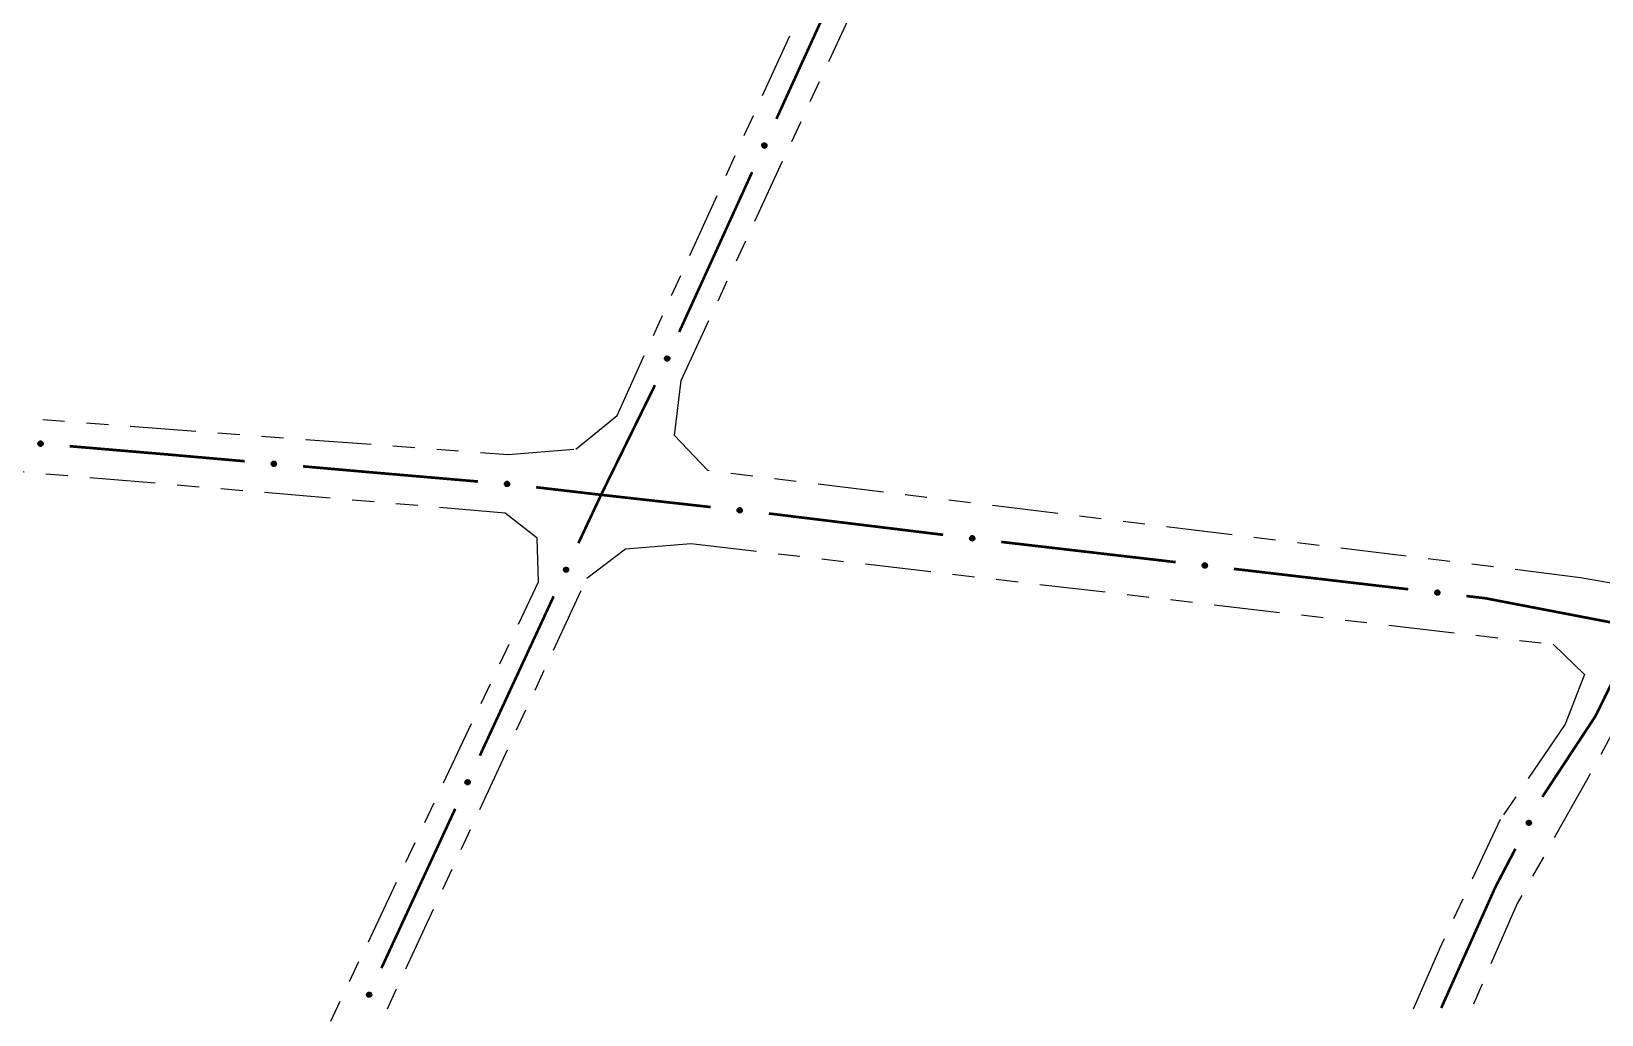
# Model space of a CAD drawing. Extents: x 203665 to 205970, y 4870865 to 4873745.
# Drawn here: x 204501.3 to 204608.6, y 4872397 to 4872464.2 of the extents above; entities that cross this region are included whole.
import ezdxf

# ---------------------------------------------------------------- set-up
doc = ezdxf.new("R2010")
doc.units = 0
doc.header["$LTSCALE"] = 1.5
doc.header["$MEASUREMENT"] = 0
doc.linetypes.add('TRACO_25', pattern=[8, 3, -1, 1, -1, 1, -1])
doc.layers.add('SV-EIXO-RUA-N-PAV', color=6, linetype='CONTINUOUS')
doc.layers.add('SV-RUA-NAO-PAV', color=7, linetype='CONTINUOUS')

msp = doc.modelspace()

# ---------------------------------------------------------------- linework, layer by layer
at = {"layer": 'SV-EIXO-RUA-N-PAV', "const_width": 0.18}
for points in [[(204557.181127, 4872469.159635), (204552.200408, 4872458.242106)], [(204550.540169, 4872454.602929), (204545.55945, 4872443.6854)], [(204543.884683, 4872440.01438), (204540.372885, 4872432.865361)], [(204543.899211, 4872440.046224), (204543.884683, 4872440.01438)], [(204510.714174, 4872435.30133), (204503.907273, 4872435.877299)], [(204510.882303, 4872435.286583), (204510.714174, 4872435.30133)], [(204515.863176, 4872434.849664), (204510.882303, 4872435.286583)], [(204524.355927, 4872434.104685), (204519.847875, 4872434.500128)], [(204524.828824, 4872434.064069), (204524.355927, 4872434.104685)], [(204531.803146, 4872433.465047), (204524.828824, 4872434.064069)], [(204540.219638, 4872432.553395), (204535.783278, 4872433.071466)], [(204540.219638, 4872432.553395), (204538.667607, 4872429.247125)], [(204540.372885, 4872432.865361), (204540.219638, 4872432.553395)], [(204540.749841, 4872432.494249), (204540.219638, 4872432.553395)], [(204547.706688, 4872431.718177), (204540.749841, 4872432.494249)], [(204552.058259, 4872431.232737), (204551.682029, 4872431.274707)], [(204552.675111, 4872431.157397), (204552.058259, 4872431.232737)], [(204563.593971, 4872429.823795), (204552.675111, 4872431.157397)], [(204567.734309, 4872429.318105), (204567.564466, 4872429.338849)], [(204568.557688, 4872429.222641), (204567.734309, 4872429.318105)], [(204579.484491, 4872427.955765), (204568.557688, 4872429.222641)], [(204584.24801, 4872427.403473), (204583.457874, 4872427.495083)], [(204584.4512, 4872427.379743), (204584.24801, 4872427.403473)], [(204595.376942, 4872426.103744), (204584.4512, 4872427.379743)], [(204536.978976, 4872425.621048), (204531.933816, 4872414.733149)], [(204600.642046, 4872425.488841), (204599.349938, 4872425.639744)], [(204601.32859, 4872425.356883), (204600.642046, 4872425.488841)], [(204611.148839, 4872423.469369), (204601.32859, 4872425.356883)], [(204608.160966, 4872417.422483), (204610.559722, 4872422.277108)], [(204604.603974, 4872412.015856), (204607.839399, 4872416.933701)], [(204607.839399, 4872416.933701), (204608.160966, 4872417.422483)], [(204604.551485, 4872411.915442), (204604.603974, 4872412.015856)], [(204530.252095, 4872411.103849), (204525.206935, 4872400.215949)], [(204601.331542, 4872405.75555), (204602.698468, 4872408.37054)], [(204597.629874, 4872397.497984), (204601.311377, 4872405.710568)], [(204601.311377, 4872405.710568), (204601.331542, 4872405.75555)]]:
    msp.add_lwpolyline(points, dxfattribs=at)
at = {"layer": 'SV-EIXO-RUA-N-PAV'}
for points in [[(204551.530075, 4872456.507547), (204551.547832, 4872456.461976), (204551.553775, 4872456.419179), (204551.548458, 4872456.382057), (204551.535205, 4872456.350479), (204551.518009, 4872456.3197), (204551.493825, 4872456.292494), (204551.460295, 4872456.268243), (204551.414706, 4872456.25011), (204551.370465, 4872456.246903), (204551.333792, 4872456.250169), (204551.300069, 4872456.262092), (204551.270448, 4872456.279298), (204551.243019, 4872456.305354), (204551.218775, 4872456.339573), (204551.20165, 4872456.385856), (204551.196112, 4872456.427853), (204551.202198, 4872456.463624), (204551.214399, 4872456.497451), (204551.232331, 4872456.528663), (204551.256225, 4872456.555233), (204551.290722, 4872456.579581), (204551.336627, 4872456.595877), (204551.378451, 4872456.601879), (204551.414298, 4872456.596297), (204551.447331, 4872456.583536), (204551.478411, 4872456.566663), (204551.506772, 4872456.543492), (204551.530075, 4872456.507547)], [(204544.889117, 4872441.950841), (204544.906874, 4872441.90527), (204544.912817, 4872441.862473), (204544.9075, 4872441.825352), (204544.894248, 4872441.793774), (204544.877051, 4872441.762995), (204544.852867, 4872441.735788), (204544.819337, 4872441.711538), (204544.773749, 4872441.693404), (204544.729507, 4872441.690198), (204544.692834, 4872441.693464), (204544.659111, 4872441.705386), (204544.629491, 4872441.722593), (204544.602061, 4872441.748648), (204544.577817, 4872441.782867), (204544.560692, 4872441.82915), (204544.555154, 4872441.871147), (204544.56124, 4872441.906918), (204544.573441, 4872441.940745), (204544.591374, 4872441.971958), (204544.615267, 4872441.998527), (204544.649765, 4872442.022875), (204544.69567, 4872442.039172), (204544.737494, 4872442.045174), (204544.77334, 4872442.039592), (204544.806373, 4872442.02683), (204544.837454, 4872442.009958), (204544.865814, 4872441.986786), (204544.889117, 4872441.950841)], [(204502.048282, 4872435.924124), (204502.011356, 4872435.892054), (204501.973063, 4872435.872041), (204501.93632, 4872435.864542), (204501.902123, 4872435.866382), (204501.86735, 4872435.872205), (204501.833587, 4872435.88581), (204501.799459, 4872435.909211), (204501.767027, 4872435.946026), (204501.749104, 4872435.986602), (204501.739825, 4872436.022231), (204501.739691, 4872436.058), (204501.745913, 4872436.091685), (204501.761205, 4872436.126289), (204501.785257, 4872436.160643), (204501.823066, 4872436.192358), (204501.860743, 4872436.211721), (204501.896473, 4872436.218041), (204501.932433, 4872436.217948), (204501.967862, 4872436.211579), (204502.000928, 4872436.198032), (204502.035474, 4872436.173753), (204502.066282, 4872436.136021), (204502.086023, 4872436.098664), (204502.092843, 4872436.063032), (204502.091955, 4872436.027631), (204502.086539, 4872435.992683), (204502.074275, 4872435.958174), (204502.048282, 4872435.924124)], [(204517.989038, 4872434.552681), (204517.952013, 4872434.520724), (204517.913658, 4872434.50083), (204517.876892, 4872434.493444), (204517.842701, 4872434.49539), (204517.807947, 4872434.501319), (204517.774226, 4872434.515028), (204517.740169, 4872434.538534), (204517.707852, 4872434.57545), (204517.690054, 4872434.61608), (204517.680885, 4872434.651738), (204517.68086, 4872434.687507), (204517.687186, 4872434.721173), (204517.702585, 4872434.755729), (204517.726743, 4872434.790009), (204517.764649, 4872434.821608), (204517.802385, 4872434.840854), (204517.838135, 4872434.847064), (204517.874094, 4872434.846861), (204517.909504, 4872434.840382), (204517.942527, 4872434.826734), (204517.976998, 4872434.802348), (204518.00769, 4872434.764522), (204518.027316, 4872434.727104), (204518.034026, 4872434.691451), (204518.033029, 4872434.656053), (204518.027505, 4872434.621122), (204518.015136, 4872434.586651), (204517.989038, 4872434.552681)], [(204533.929543, 4872433.171925), (204533.892577, 4872433.139901), (204533.854258, 4872433.119937), (204533.817505, 4872433.112485), (204533.783311, 4872433.114368), (204533.748545, 4872433.120235), (204533.7148, 4872433.133882), (204533.680701, 4872433.157326), (204533.648316, 4872433.194183), (204533.630444, 4872433.234781), (204533.621211, 4872433.270422), (204533.621121, 4872433.306191), (204533.627386, 4872433.339868), (204533.642722, 4872433.374453), (204533.666818, 4872433.408777), (204533.704666, 4872433.440444), (204533.742367, 4872433.459759), (204533.778105, 4872433.466033), (204533.814066, 4872433.465896), (204533.849487, 4872433.459481), (204533.882535, 4872433.445893), (204533.91705, 4872433.42157), (204533.947811, 4872433.383799), (204533.967504, 4872433.346417), (204533.974279, 4872433.310776), (204533.973346, 4872433.275376), (204533.967886, 4872433.240435), (204533.955579, 4872433.205942), (204533.929543, 4872433.171925)], [(204549.824949, 4872431.371111), (204549.787181, 4872431.340036), (204549.748367, 4872431.321053), (204549.711437, 4872431.314537), (204549.677301, 4872431.317288), (204549.642696, 4872431.324036), (204549.609308, 4872431.338537), (204549.575816, 4872431.36284), (204549.544378, 4872431.400508), (204549.527544, 4872431.441547), (204549.519219, 4872431.477411), (204549.520039, 4872431.513171), (204549.527158, 4872431.546678), (204549.543367, 4872431.580862), (204549.568328, 4872431.614562), (204549.606969, 4872431.645258), (204549.645149, 4872431.663608), (204549.681035, 4872431.668972), (204549.71698, 4872431.667921), (204549.752226, 4872431.660608), (204549.784919, 4872431.646185), (204549.818805, 4872431.620992), (204549.848595, 4872431.582452), (204549.867332, 4872431.544581), (204549.873199, 4872431.50878), (204549.871367, 4872431.473415), (204549.865021, 4872431.438624), (204549.851841, 4872431.404455), (204549.824949, 4872431.371111)], [(204565.708493, 4872429.454634), (204565.670403, 4872429.423956), (204565.631393, 4872429.405378), (204565.594397, 4872429.399248), (204565.560292, 4872429.402356), (204565.525759, 4872429.409465), (204565.492524, 4872429.424314), (204565.459288, 4872429.448965), (204565.428245, 4872429.486959), (204565.411841, 4872429.528172), (204565.40389, 4872429.564121), (204565.405083, 4872429.59987), (204565.412551, 4872429.633301), (204565.429117, 4872429.667314), (204565.454428, 4872429.700752), (204565.493387, 4872429.731042), (204565.531757, 4872429.748992), (204565.567697, 4872429.753982), (204565.603629, 4872429.752555), (204565.638797, 4872429.744875), (204565.671337, 4872429.730111), (204565.704958, 4872429.704566), (204565.734345, 4872429.665717), (204565.752686, 4872429.627653), (204565.758178, 4872429.591792), (204565.755977, 4872429.556448), (204565.749268, 4872429.521726), (204565.735733, 4872429.487696), (204565.708493, 4872429.454634)], [(204537.980123, 4872427.519782), (204537.99761, 4872427.474106), (204538.0033, 4872427.431275), (204537.997763, 4872427.394185), (204537.984325, 4872427.362686), (204537.966947, 4872427.33201), (204537.942602, 4872427.304946), (204537.90893, 4872427.280895), (204537.863234, 4872427.263031), (204537.818974, 4872427.260086), (204537.782322, 4872427.263569), (204537.74867, 4872427.27569), (204537.719151, 4872427.293071), (204537.691876, 4872427.319288), (204537.667835, 4872427.353651), (204537.650984, 4872427.400034), (204537.645694, 4872427.442063), (204537.651992, 4872427.477797), (204537.664392, 4872427.511552), (204537.682509, 4872427.542657), (204537.706559, 4872427.569085), (204537.7412, 4872427.593229), (204537.787201, 4872427.609254), (204537.829059, 4872427.615008), (204537.864872, 4872427.609215), (204537.897829, 4872427.596258), (204537.928809, 4872427.579202), (204537.957033, 4872427.555863), (204537.980123, 4872427.519782)], [(204581.601229, 4872427.599528), (204581.563327, 4872427.568618), (204581.524431, 4872427.549802), (204581.487473, 4872427.543446), (204581.45335, 4872427.546346), (204581.418774, 4872427.553244), (204581.385449, 4872427.567889), (204581.352063, 4872427.592337), (204581.320788, 4872427.63014), (204581.304133, 4872427.671252), (204581.295963, 4872427.707152), (204581.296937, 4872427.742908), (204581.304201, 4872427.776384), (204581.320559, 4872427.810497), (204581.345665, 4872427.844089), (204581.384438, 4872427.874617), (204581.422697, 4872427.892801), (204581.458606, 4872427.89801), (204581.494546, 4872427.896803), (204581.529761, 4872427.889338), (204581.562391, 4872427.874773), (204581.596167, 4872427.849434), (204581.625791, 4872427.810765), (204581.644363, 4872427.772813), (204581.650075, 4872427.736987), (204581.64809, 4872427.701631), (204581.641593, 4872427.666868), (204581.628266, 4872427.632755), (204581.601229, 4872427.599528)], [(204597.493381, 4872425.74574), (204597.455453, 4872425.714861), (204597.416542, 4872425.696078), (204597.379578, 4872425.689753), (204597.345458, 4872425.692681), (204597.310888, 4872425.699607), (204597.277575, 4872425.714281), (204597.244209, 4872425.738756), (204597.212966, 4872425.776586), (204597.196345, 4872425.817712), (204597.188205, 4872425.853618), (204597.189209, 4872425.889373), (204597.196501, 4872425.922843), (204597.212887, 4872425.956943), (204597.238021, 4872425.990514), (204597.27682, 4872426.021009), (204597.315095, 4872426.039162), (204597.351008, 4872426.044341), (204597.386947, 4872426.043103), (204597.422155, 4872426.035609), (204597.454773, 4872426.021017), (204597.488528, 4872425.99565), (204597.518119, 4872425.956956), (204597.53666, 4872425.918989), (204597.542342, 4872425.883158), (204597.540327, 4872425.847803), (204597.533802, 4872425.813045), (204597.520446, 4872425.778944), (204597.493381, 4872425.74574)], [(204531.253242, 4872413.002582), (204531.270729, 4872412.956907), (204531.276419, 4872412.914076), (204531.270882, 4872412.876986), (204531.257444, 4872412.845487), (204531.240066, 4872412.81481), (204531.215722, 4872412.787747), (204531.182049, 4872412.763695), (204531.136353, 4872412.745831), (204531.092094, 4872412.742887), (204531.055441, 4872412.746369), (204531.021789, 4872412.758491), (204530.992271, 4872412.775872), (204530.964995, 4872412.802089), (204530.940954, 4872412.836451), (204530.924103, 4872412.882835), (204530.918813, 4872412.924864), (204530.925111, 4872412.960598), (204530.937511, 4872412.994352), (204530.955628, 4872413.025458), (204530.979678, 4872413.051886), (204531.014319, 4872413.076029), (204531.06032, 4872413.092055), (204531.102178, 4872413.097809), (204531.137991, 4872413.092015), (204531.170948, 4872413.079059), (204531.201929, 4872413.062003), (204531.230152, 4872413.038664), (204531.253242, 4872413.002582)], [(204603.46086, 4872410.066653), (204603.445572, 4872410.113111), (204603.441933, 4872410.156165), (204603.449234, 4872410.192948), (204603.46416, 4872410.22377), (204603.482983, 4872410.253582), (204603.508591, 4872410.279452), (204603.543373, 4872410.30187), (204603.589869, 4872410.317533), (204603.634219, 4872410.318362), (204603.670663, 4872410.313134), (204603.703699, 4872410.29942), (204603.732354, 4872410.28065), (204603.758347, 4872410.253161), (204603.780721, 4872410.21769), (204603.795338, 4872410.170556), (204603.798616, 4872410.128322), (204603.790621, 4872410.092929), (204603.776623, 4872410.059805), (204603.757043, 4872410.029599), (204603.731759, 4872410.004349), (204603.696005, 4872409.981887), (204603.649292, 4872409.968075), (204603.607207, 4872409.964325), (204603.571711, 4872409.971821), (204603.53941, 4872409.986336), (204603.509279, 4872410.004851), (204603.482202, 4872410.02951), (204603.46086, 4872410.066653)], [(204524.526361, 4872398.485383), (204524.543848, 4872398.439708), (204524.549538, 4872398.396876), (204524.544001, 4872398.359787), (204524.530563, 4872398.328288), (204524.513185, 4872398.297611), (204524.488841, 4872398.270548), (204524.455168, 4872398.246496), (204524.409473, 4872398.228632), (204524.365213, 4872398.225687), (204524.32856, 4872398.22917), (204524.294908, 4872398.241292), (204524.26539, 4872398.258673), (204524.238114, 4872398.28489), (204524.214073, 4872398.319252), (204524.197222, 4872398.365635), (204524.191933, 4872398.407664), (204524.19823, 4872398.443398), (204524.21063, 4872398.477153), (204524.228747, 4872398.508259), (204524.252797, 4872398.534687), (204524.287438, 4872398.55883), (204524.333439, 4872398.574855), (204524.375297, 4872398.58061), (204524.41111, 4872398.574816), (204524.444067, 4872398.561859), (204524.475048, 4872398.544804), (204524.503271, 4872398.521465), (204524.526361, 4872398.485383)]]:
    msp.add_lwpolyline(points, close=True, dxfattribs=at)
for points in [[(204551.290722, 4872456.579581), (204551.218775, 4872456.339573)], [(204551.313473, 4872456.583601), (204551.231695, 4872456.325446)], [(204551.336627, 4872456.595877), (204551.243019, 4872456.305354)], [(204551.355727, 4872456.59732), (204551.257742, 4872456.297064)], [(204551.378451, 4872456.601879), (204551.270448, 4872456.279298)], [(204551.394234, 4872456.59625), (204551.286055, 4872456.273649)], [(204551.414298, 4872456.596297), (204551.300069, 4872456.262092)], [(204551.429344, 4872456.587732), (204551.315283, 4872456.258815)], [(204551.447331, 4872456.583536), (204551.333792, 4872456.250169)], [(204551.232331, 4872456.528663), (204551.196112, 4872456.427853)], [(204551.243055, 4872456.537736), (204551.201099, 4872456.412895)], [(204551.256225, 4872456.555233), (204551.20165, 4872456.385856)], [(204551.273353, 4872456.561409), (204551.21301, 4872456.369965)], [(204551.462296, 4872456.571199), (204551.355815, 4872456.252322)], [(204551.478411, 4872456.566663), (204551.370465, 4872456.246903)], [(204551.4905, 4872456.550833), (204551.394889, 4872456.252494)], [(204551.506772, 4872456.543492), (204551.414706, 4872456.25011)], [(204551.516439, 4872456.525501), (204551.437252, 4872456.263164)], [(204551.530075, 4872456.507547), (204551.460295, 4872456.268243)], [(204551.538739, 4872456.482331), (204551.479747, 4872456.287272)], [(204551.547832, 4872456.461976), (204551.493825, 4872456.292494)], [(204551.551325, 4872456.437594), (204551.508694, 4872456.314561)], [(204551.553775, 4872456.419179), (204551.518009, 4872456.3197)], [(204544.591374, 4872441.971958), (204544.555154, 4872441.871147)], [(204544.602097, 4872441.98103), (204544.560141, 4872441.856189)], [(204544.615267, 4872441.998527), (204544.560692, 4872441.82915)], [(204544.632395, 4872442.004703), (204544.572052, 4872441.81326)], [(204544.649765, 4872442.022875), (204544.577817, 4872441.782867)], [(204544.672515, 4872442.026895), (204544.590737, 4872441.76874)], [(204544.69567, 4872442.039172), (204544.602061, 4872441.748648)], [(204544.714769, 4872442.040614), (204544.616784, 4872441.740359)], [(204544.737494, 4872442.045174), (204544.629491, 4872441.722593)], [(204544.753277, 4872442.039544), (204544.645097, 4872441.716943)], [(204544.77334, 4872442.039592), (204544.659111, 4872441.705386)], [(204544.788386, 4872442.031026), (204544.674325, 4872441.702109)], [(204544.806373, 4872442.02683), (204544.692834, 4872441.693464)], [(204544.821338, 4872442.014493), (204544.714858, 4872441.695616)], [(204544.837454, 4872442.009958), (204544.729507, 4872441.690198)], [(204544.849542, 4872441.994127), (204544.753931, 4872441.695788)], [(204544.865814, 4872441.986786), (204544.773749, 4872441.693404)], [(204544.875481, 4872441.968795), (204544.796294, 4872441.706458)], [(204544.889117, 4872441.950841), (204544.819337, 4872441.711538)], [(204544.897781, 4872441.925626), (204544.838789, 4872441.730566)], [(204544.906874, 4872441.90527), (204544.852867, 4872441.735788)], [(204544.910367, 4872441.880888), (204544.867736, 4872441.757855)], [(204544.912817, 4872441.862473), (204544.877051, 4872441.762995)], [(204502.000928, 4872436.198032), (204501.823066, 4872436.192358)], [(204501.980017, 4872436.204538), (204501.848339, 4872436.201986)], [(204501.967862, 4872436.211579), (204501.860743, 4872436.211721)], [(204502.092843, 4872436.063032), (204501.739691, 4872436.058)], [(204502.091955, 4872436.027631), (204501.739825, 4872436.022231)], [(204502.089846, 4872436.04598), (204501.741731, 4872436.042571)], [(204502.086039, 4872436.081907), (204501.745851, 4872436.075088)], [(204502.086023, 4872436.098664), (204501.745913, 4872436.091685)], [(204502.086539, 4872435.992683), (204501.749104, 4872435.986602)], [(204502.08538, 4872436.009385), (204501.749271, 4872436.00222)], [(204502.074074, 4872436.118524), (204501.75836, 4872436.109634)], [(204502.066282, 4872436.136021), (204501.761205, 4872436.126289)], [(204502.075706, 4872435.975968), (204501.762596, 4872435.965488)], [(204502.074275, 4872435.958174), (204501.767027, 4872435.946026)], [(204502.046923, 4872436.153687), (204501.776308, 4872436.143719)], [(204502.035474, 4872436.173753), (204501.785257, 4872436.160643)], [(204502.060593, 4872435.943012), (204501.786913, 4872435.929196)], [(204502.048282, 4872435.924124), (204501.799459, 4872435.909211)], [(204502.012513, 4872436.183986), (204501.811931, 4872436.176309)], [(204502.027459, 4872435.907473), (204501.823927, 4872435.897306)], [(204502.011356, 4872435.892054), (204501.833587, 4872435.88581)], [(204501.989576, 4872435.880551), (204501.859373, 4872435.879244)], [(204501.973063, 4872435.872041), (204501.86735, 4872435.872205)], [(204518.034026, 4872434.691451), (204517.68086, 4872434.687507)], [(204518.033029, 4872434.656053), (204517.680885, 4872434.651738)], [(204518.030977, 4872434.674409), (204517.682852, 4872434.672072)], [(204518.027281, 4872434.710347), (204517.687073, 4872434.704576)], [(204518.027316, 4872434.727104), (204517.687186, 4872434.721173)], [(204518.027505, 4872434.621122), (204517.690054, 4872434.61608)], [(204518.026398, 4872434.637827), (204517.690269, 4872434.631698)], [(204518.015429, 4872434.747), (204517.699689, 4872434.739083)], [(204518.00769, 4872434.764522), (204517.702585, 4872434.755729)], [(204518.016621, 4872434.60444), (204517.70348, 4872434.594925)], [(204518.015136, 4872434.586651), (204517.707852, 4872434.57545)], [(204517.988386, 4872434.782247), (204517.717741, 4872434.773113)], [(204517.976998, 4872434.802348), (204517.726743, 4872434.790009)], [(204518.001406, 4872434.571531), (204517.727686, 4872434.558558)], [(204517.989038, 4872434.552681), (204517.740169, 4872434.538534)], [(204517.954069, 4872434.812652), (204517.753465, 4872434.805593)], [(204517.968163, 4872434.536094), (204517.764601, 4872434.526555)], [(204517.942527, 4872434.826734), (204517.764649, 4872434.821608)], [(204517.952013, 4872434.520724), (204517.774226, 4872434.515028)], [(204517.921637, 4872434.833304), (204517.789951, 4872434.831158)], [(204517.930198, 4872434.509289), (204517.799991, 4872434.508383)], [(204517.909504, 4872434.840382), (204517.802385, 4872434.840854)], [(204517.913658, 4872434.50083), (204517.807947, 4872434.501319)], [(204533.974279, 4872433.310776), (204533.621121, 4872433.306191)], [(204533.973346, 4872433.275376), (204533.621211, 4872433.270422)], [(204533.971261, 4872433.293729), (204533.623141, 4872433.290759)], [(204533.9675, 4872433.32966), (204533.627303, 4872433.323271)], [(204533.967504, 4872433.346417), (204533.627386, 4872433.339868)], [(204533.967886, 4872433.240435), (204533.630444, 4872433.234781)], [(204533.966749, 4872433.257138), (204533.630631, 4872433.250399)], [(204533.955581, 4872433.366292), (204533.639856, 4872433.357801)], [(204533.947811, 4872433.383799), (204533.642722, 4872433.374453)], [(204533.957032, 4872433.223734), (204533.643909, 4872433.213651)], [(204533.955579, 4872433.205942), (204533.648316, 4872433.194183)], [(204533.928474, 4872433.401489), (204533.657847, 4872433.391864)], [(204533.91705, 4872433.42157), (204533.666818, 4872433.408777)], [(204533.941877, 4872433.190797), (204533.668181, 4872433.177327)], [(204533.929543, 4872433.171925), (204533.680701, 4872433.157326)], [(204533.894102, 4872433.431832), (204533.693511, 4872433.424409)], [(204533.882535, 4872433.445893), (204533.704666, 4872433.440444)], [(204533.908698, 4872433.1553), (204533.705154, 4872433.145391)], [(204533.892577, 4872433.139901), (204533.7148, 4872433.133882)], [(204533.861632, 4872433.452425), (204533.729951, 4872433.45004)], [(204533.870782, 4872433.128426), (204533.740577, 4872433.127284)], [(204533.849487, 4872433.459481), (204533.742367, 4872433.459759)], [(204533.854258, 4872433.119937), (204533.748545, 4872433.120235)], [(204549.871367, 4872431.473415), (204549.519219, 4872431.477411)], [(204549.873199, 4872431.50878), (204549.520039, 4872431.513171)], [(204549.869749, 4872431.491814), (204549.521666, 4872431.497693)], [(204549.866902, 4872431.52783), (204549.526653, 4872431.530089)], [(204549.867332, 4872431.544581), (204549.527158, 4872431.546678)], [(204549.865021, 4872431.438624), (204549.527544, 4872431.441547)], [(204549.864308, 4872431.455351), (204549.528128, 4872431.457156)], [(204549.855918, 4872431.564753), (204549.540079, 4872431.564288)], [(204549.853746, 4872431.422204), (204549.540468, 4872431.420081)], [(204549.848595, 4872431.582452), (204549.543367, 4872431.580862)], [(204549.851841, 4872431.404455), (204549.544378, 4872431.400508)], [(204549.829714, 4872431.600628), (204549.55893, 4872431.597883)], [(204549.837759, 4872431.389663), (204549.563808, 4872431.383153)], [(204549.818805, 4872431.620992), (204549.568328, 4872431.614562)], [(204549.824949, 4872431.371111), (204549.575816, 4872431.36284)], [(204549.796125, 4872431.631834), (204549.59541, 4872431.629511)], [(204549.803689, 4872431.35502), (204549.599959, 4872431.350288)], [(204549.784919, 4872431.646185), (204549.606969, 4872431.645258)], [(204549.787181, 4872431.340036), (204549.609308, 4872431.338537)], [(204549.764189, 4872431.653246), (204549.632489, 4872431.654208)], [(204549.765101, 4872431.329119), (204549.634909, 4872431.331286)], [(204549.748367, 4872431.321053), (204549.642696, 4872431.324036)], [(204549.752226, 4872431.660608), (204549.645149, 4872431.663608)], [(204565.755977, 4872429.556448), (204565.40389, 4872429.564121)], [(204565.758178, 4872429.591792), (204565.405083, 4872429.59987)], [(204565.754551, 4872429.574864), (204565.406549, 4872429.584376)], [(204565.749268, 4872429.521726), (204565.411841, 4872429.528172)], [(204565.75208, 4872429.610907), (204565.411874, 4872429.616717)], [(204565.752686, 4872429.627653), (204565.412551, 4872429.633301)], [(204565.74873, 4872429.538459), (204565.412587, 4872429.543773)], [(204565.737822, 4872429.505425), (204565.42454, 4872429.506572)], [(204565.741482, 4872429.647942), (204565.425656, 4872429.650775)], [(204565.735733, 4872429.487696), (204565.428245, 4872429.486959)], [(204565.734345, 4872429.665717), (204565.429117, 4872429.667314)], [(204565.715655, 4872429.684089), (204565.444856, 4872429.684172)], [(204565.721496, 4872429.473052), (204565.447493, 4872429.469402)], [(204565.704958, 4872429.704566), (204565.454428, 4872429.700752)], [(204565.708493, 4872429.454634), (204565.459288, 4872429.448965)], [(204565.682393, 4872429.715645), (204565.481665, 4872429.715417)], [(204565.687066, 4872429.438767), (204565.483298, 4872429.436161)], [(204565.670403, 4872429.423956), (204565.492524, 4872429.424314)], [(204565.671337, 4872429.730111), (204565.493387, 4872429.731042)], [(204565.648211, 4872429.41327), (204565.518049, 4872429.416795)], [(204565.650682, 4872429.737388), (204565.519, 4872429.739725)], [(204565.631393, 4872429.405378), (204565.525759, 4872429.409465)], [(204565.638797, 4872429.744875), (204565.531757, 4872429.748992)], [(204537.787201, 4872427.609254), (204537.691876, 4872427.319288)], [(204537.806309, 4872427.610583), (204537.70655, 4872427.310912)], [(204537.829059, 4872427.615008), (204537.719151, 4872427.293071)], [(204537.844809, 4872427.609286), (204537.734724, 4872427.28733)], [(204537.864872, 4872427.609215), (204537.74867, 4872427.27569)], [(204581.64809, 4872427.701631), (204581.295963, 4872427.707152)], [(204581.650075, 4872427.736987), (204581.296937, 4872427.742908)], [(204581.646552, 4872427.720037), (204581.298498, 4872427.727423)], [(204581.64386, 4872427.756064), (204581.303625, 4872427.759796)], [(204581.641593, 4872427.666868), (204581.304133, 4872427.671252)], [(204581.644363, 4872427.772813), (204581.304201, 4872427.776384)], [(204581.640953, 4872427.683597), (204581.304784, 4872427.686858)], [(204581.630247, 4872427.650497), (204581.316963, 4872427.649731)], [(204581.633037, 4872427.793034), (204581.317199, 4872427.793938)], [(204581.625791, 4872427.810765), (204581.320559, 4872427.810497)], [(204581.628266, 4872427.632755), (204581.320788, 4872427.63014)], [(204581.606988, 4872427.829022), (204581.336195, 4872427.827451)], [(204581.614119, 4872427.618025), (204581.340143, 4872427.612701)], [(204581.596167, 4872427.849434), (204581.345665, 4872427.844089)], [(204581.573535, 4872427.860374), (204581.372811, 4872427.858921)], [(204581.562391, 4872427.874773), (204581.384438, 4872427.874617)], [(204581.541692, 4872427.881924), (204581.409998, 4872427.883456)], [(204581.529761, 4872427.889338), (204581.422697, 4872427.892801)], [(204537.682509, 4872427.542657), (204537.645694, 4872427.442063)], [(204537.693286, 4872427.551666), (204537.650593, 4872427.427075)], [(204537.706559, 4872427.569085), (204537.650984, 4872427.400034)], [(204537.723723, 4872427.57516), (204537.66225, 4872427.384076)], [(204537.7412, 4872427.593229), (204537.667835, 4872427.353651)], [(204537.763974, 4872427.597114), (204537.680671, 4872427.339447)], [(204537.879867, 4872427.60056), (204537.763864, 4872427.272323)], [(204537.897829, 4872427.596258), (204537.782322, 4872427.263569)], [(204537.912721, 4872427.583833), (204537.804358, 4872427.265591)], [(204537.928809, 4872427.579202), (204537.818974, 4872427.260086)], [(204537.940804, 4872427.5633), (204537.843431, 4872427.265532)], [(204537.957033, 4872427.555863), (204537.863234, 4872427.263031)], [(204537.966593, 4872427.537816), (204537.885857, 4872427.275951)], [(204537.980123, 4872427.519782), (204537.90893, 4872427.280895)], [(204537.988637, 4872427.494515), (204537.928493, 4872427.299808)], [(204537.99761, 4872427.474106), (204537.942602, 4872427.304946)], [(204538.000959, 4872427.449704), (204537.957601, 4872427.326925)], [(204538.0033, 4872427.431275), (204537.966947, 4872427.33201)], [(204581.601229, 4872427.599528), (204581.352063, 4872427.592337)], [(204581.579899, 4872427.58353), (204581.376151, 4872427.57968)], [(204581.563327, 4872427.568618), (204581.385449, 4872427.567889)], [(204581.5412, 4872427.557796), (204581.411019, 4872427.560527)], [(204581.524431, 4872427.549802), (204581.418774, 4872427.553244)], [(204597.540327, 4872425.847803), (204597.188205, 4872425.853618)], [(204597.542342, 4872425.883158), (204597.189209, 4872425.889373)], [(204597.538805, 4872425.86621), (204597.190757, 4872425.873887)], [(204597.536143, 4872425.90224), (204597.195911, 4872425.906256)], [(204597.533802, 4872425.813045), (204597.196345, 4872425.817712)], [(204597.53666, 4872425.918989), (204597.196501, 4872425.922843)], [(204597.533176, 4872425.829775), (204597.197009, 4872425.833317)], [(204597.522442, 4872425.796684), (204597.209157, 4872425.796179)], [(204597.52535, 4872425.939219), (204597.209513, 4872425.940386)], [(204597.518119, 4872425.956956), (204597.212887, 4872425.956943)], [(204597.520446, 4872425.778944), (204597.212966, 4872425.776586)], [(204597.499332, 4872425.975229), (204597.228537, 4872425.973883)], [(204597.506287, 4872425.764226), (204597.232306, 4872425.759131)], [(204597.488528, 4872425.99565), (204597.238021, 4872425.990514)], [(204597.493381, 4872425.74574), (204597.244209, 4872425.738756)], [(204597.465905, 4872426.006609), (204597.26518, 4872426.005323)], [(204597.472038, 4872425.729759), (204597.268286, 4872425.726079)], [(204597.454773, 4872426.021017), (204597.27682, 4872426.021009)], [(204597.455453, 4872425.714861), (204597.277575, 4872425.714281)], [(204597.43408, 4872426.028185), (204597.302387, 4872426.029827)], [(204597.433318, 4872425.704058), (204597.303139, 4872425.706897)], [(204597.416542, 4872425.696078), (204597.310888, 4872425.699607)], [(204597.422155, 4872426.035609), (204597.315095, 4872426.039162)], [(204530.955628, 4872413.025458), (204530.918813, 4872412.924864)], [(204530.966405, 4872413.034467), (204530.923712, 4872412.909876)], [(204530.979678, 4872413.051886), (204530.924103, 4872412.882835)], [(204530.996842, 4872413.057961), (204530.935369, 4872412.866877)], [(204531.014319, 4872413.076029), (204530.940954, 4872412.836451)], [(204531.037093, 4872413.079915), (204530.95379, 4872412.822248)], [(204531.06032, 4872413.092055), (204530.964995, 4872412.802089)], [(204531.079428, 4872413.093384), (204530.97967, 4872412.793713)], [(204531.102178, 4872413.097809), (204530.992271, 4872412.775872)], [(204531.117928, 4872413.092087), (204531.007843, 4872412.770131)], [(204531.137991, 4872413.092015), (204531.021789, 4872412.758491)], [(204531.152986, 4872413.083361), (204531.036983, 4872412.755124)], [(204531.170948, 4872413.079059), (204531.055441, 4872412.746369)], [(204531.18584, 4872413.066634), (204531.077477, 4872412.748392)], [(204531.201929, 4872413.062003), (204531.092094, 4872412.742887)], [(204531.213923, 4872413.046101), (204531.116551, 4872412.748333)], [(204531.230152, 4872413.038664), (204531.136353, 4872412.745831)], [(204531.239712, 4872413.020616), (204531.158976, 4872412.758752)], [(204531.253242, 4872413.002582), (204531.182049, 4872412.763695)], [(204531.261756, 4872412.977316), (204531.201612, 4872412.782608)], [(204531.270729, 4872412.956907), (204531.215722, 4872412.787747)], [(204531.274078, 4872412.932505), (204531.23072, 4872412.809726)], [(204531.276419, 4872412.914076), (204531.240066, 4872412.81481)], [(204603.441933, 4872410.156165), (204603.482983, 4872410.253582)], [(204603.443392, 4872410.137645), (204603.49256, 4872410.258215)], [(204603.445572, 4872410.113111), (204603.508591, 4872410.279452)], [(204603.453561, 4872410.092297), (204603.522929, 4872410.283912)], [(204603.46086, 4872410.066653), (204603.543373, 4872410.30187)], [(204603.473514, 4872410.047994), (204603.566656, 4872410.305706)], [(204603.482202, 4872410.02951), (204603.589869, 4872410.317533)], [(204603.498057, 4872410.021307), (204603.60953, 4872410.314089)], [(204603.509279, 4872410.004851), (204603.634219, 4872410.318362)], [(204603.525128, 4872409.999458), (204603.648556, 4872410.312165)], [(204603.53941, 4872409.986336), (204603.670663, 4872410.313134)], [(204603.557146, 4872409.981181), (204603.688682, 4872410.303508)], [(204603.571711, 4872409.971821), (204603.703699, 4872410.29942)], [(204603.591748, 4872409.970792), (204603.717073, 4872410.287128)], [(204603.607207, 4872409.964325), (204603.732354, 4872410.28065)], [(204603.630142, 4872409.967659), (204603.744089, 4872410.262228)], [(204603.649292, 4872409.968075), (204603.758347, 4872410.253161)], [(204603.673072, 4872409.979092), (204603.768577, 4872410.23249)], [(204603.696005, 4872409.981887), (204603.780721, 4872410.21769)], [(204603.714324, 4872409.9991), (204603.784847, 4872410.187033)], [(204603.731759, 4872410.004349), (204603.795338, 4872410.170556)], [(204603.745848, 4872410.021115), (204603.794439, 4872410.143526)], [(204603.757043, 4872410.029599), (204603.798616, 4872410.128322)], [(204524.228747, 4872398.508259), (204524.191933, 4872398.407664)], [(204524.239524, 4872398.517268), (204524.196831, 4872398.392677)], [(204524.252797, 4872398.534687), (204524.197222, 4872398.365635)], [(204524.269961, 4872398.540762), (204524.208488, 4872398.349678)], [(204524.287438, 4872398.55883), (204524.214073, 4872398.319252)], [(204524.310212, 4872398.562716), (204524.226909, 4872398.305048)], [(204524.333439, 4872398.574855), (204524.238114, 4872398.28489)], [(204524.352547, 4872398.576185), (204524.252789, 4872398.276514)], [(204524.375297, 4872398.58061), (204524.26539, 4872398.258673)], [(204524.391047, 4872398.574888), (204524.280963, 4872398.252932)], [(204524.41111, 4872398.574816), (204524.294908, 4872398.241292)], [(204524.426105, 4872398.566162), (204524.310102, 4872398.237925)], [(204524.444067, 4872398.561859), (204524.32856, 4872398.22917)], [(204524.458959, 4872398.549434), (204524.350596, 4872398.231193)], [(204524.475048, 4872398.544804), (204524.365213, 4872398.225687)], [(204524.487042, 4872398.528902), (204524.38967, 4872398.231134)], [(204524.503271, 4872398.521465), (204524.409473, 4872398.228632)], [(204524.512831, 4872398.503417), (204524.432095, 4872398.241553)], [(204524.526361, 4872398.485383), (204524.455168, 4872398.246496)], [(204524.534876, 4872398.460117), (204524.474731, 4872398.265409)], [(204524.543848, 4872398.439708), (204524.488841, 4872398.270548)], [(204524.547197, 4872398.415306), (204524.50384, 4872398.292526)], [(204524.549538, 4872398.396876), (204524.513185, 4872398.297611)]]:
    msp.add_lwpolyline(points, dxfattribs=at)
at = {"layer": 'SV-RUA-NAO-PAV', "linetype": 'TRACO_25'}
for points in [[(204569.965922, 4872508.834013, 7.313018), (204566.555212, 4872511.463932, 7.343032), (204509.78785, 4872516.71614, 7.38305), (204504.513435, 4872517.138799, 7.38305), (204436.748483, 4872522.569064, 7.823254), (204433.778227, 4872521.729283, 7.823254), (204432.36826, 4872519.999509, 7.823254), (204425.349615, 4872501.121585, 8.193424), (204416.280969, 4872480.153952, 8.223438), (204412.601417, 4872472.524831, 8.213433), (204409.711726, 4872466.895488, 8.143401), (204404.889741, 4872458.282866, 8.143401), (204400.853687, 4872450.940844, 8.383512), (204400.703201, 4872447.178698, 8.473554), (204402.509031, 4872445.372868, 8.503567), (204404.917393, 4872445.222121, 8.503567), (204466.821599, 4872440.34523, 8.05336), (204469.931171, 4872440.11136, 8.05336), (204496.079244, 4872438.144766, 8.05336), (204533.87016, 4872435.302515, 7.9233), (204538.500666, 4872435.682261, 7.913295), (204541.310734, 4872437.981915, 7.64317), (204570.246795, 4872501.604667, 7.483097)], [(204541.88186, 4872428.86273, 7.763226), (204546.362351, 4872429.222484, 7.733212), (204605.280158, 4872422.340325, 7.40306), (204607.420652, 4872420.270414, 7.393055), (204606.100887, 4872416.890789, 7.393055), (204601.661117, 4872410.361603, 7.333027), (204597.511646, 4872401.542614, 7.202968), (204575.414906, 4872350.788349, 7.483097), (204571.614741, 4872348.318757, 7.483097), (204566.263986, 4872349.338917, 7.463088), (204512.63661, 4872357.930667, 7.823254), (204511.216195, 4872360.050539, 7.823254), (204511.835611, 4872365.719986, 7.873277), (204511.835014, 4872370.869511, 8.083373), (204512.554605, 4872375.129083, 8.03335), (204514.65431, 4872379.82855, 7.873277), (204517.841322, 4872384.247742, 7.833258), (204521.835796, 4872389.277819, 7.873277), (204539.251779, 4872426.863039, 7.853267)]]:
    msp.add_polyline3d(points, close=True, dxfattribs=at)
for points in [[(204637.372881, 4872486.295242, 6.942848), (204635.096639, 4872483.243286, 6.942848), (204631.376908, 4872477.10403, 6.932843), (204628.647659, 4872467.835015, 6.942848), (204626.758173, 4872461.465693, 7.132935), (204622.298928, 4872450.386927, 7.152945), (204611.980681, 4872428.273743, 7.393055), (204609.49832, 4872426.480928, 7.433074), (204607.153869, 4872426.894654, 7.393055), (204547.511909, 4872434.211969, 7.703198), (204545.24136, 4872436.611855, 7.703198), (204545.690978, 4872440.371486, 7.613157), (204557.119473, 4872465.058665, 7.473092), (204573.357315, 4872500.30464, 7.303014), (204574.526756, 4872506.324028, 7.232981), (204576.406537, 4872510.143586, 7.212972), (204580.196844, 4872511.383292, 7.222977), (204637.37317, 4872506.096216, 6.912834)], [(204477.478869, 4872302.417462, 8.093378), (204496.686135, 4872345.672556, 8.133396), (204501.045809, 4872352.951677, 8.03335), (204505.475704, 4872358.400964, 8.023346), (204508.668828, 4872366.346583, 8.023346), (204509.556488, 4872375.371134, 7.873277), (204513.683764, 4872383.538253, 7.823254), (204519.183532, 4872391.177287, 7.943309), (204535.951415, 4872426.613219, 7.763226), (204535.841055, 4872429.602948, 7.763226), (204533.670599, 4872431.312893, 7.723207), (204473.389093, 4872436.428933, 8.083373), (204469.742559, 4872435.065579, 8.103383), (204467.712592, 4872432.705894, 8.083373), (204435.676974, 4872362.083935, 8.55359)], [(204613.58095, 4872424.019776, 7.162949), (204607.551508, 4872413.031077, 7.182958), (204602.82192, 4872404.632077, 7.072907), (204573.96618, 4872338.319569, 7.423069), (204534.141098, 4872255.099143, 7.283004)]]:
    msp.add_polyline3d(points, dxfattribs=at)

doc.saveas('drawing.dxf')
